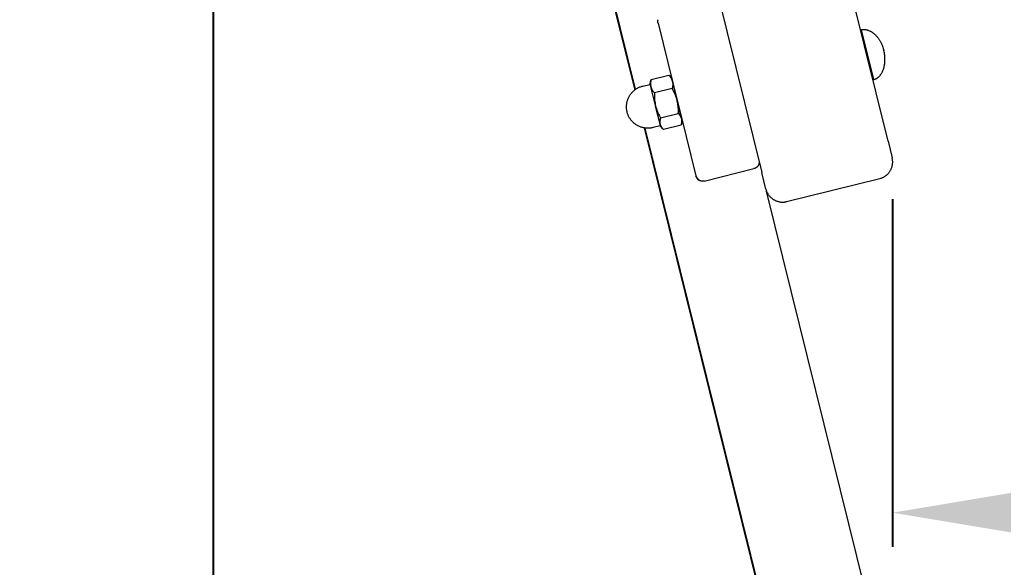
# Model space of a CAD drawing. Header units: millimetres. Extents: x -67 to 4862, y -244 to 3199.
# Drawn here: x 3796.5 to 4084, y 2816.1 to 2976.1 of the extents above; entities that cross this region are included whole.
import ezdxf

# ---------------------------------------------------------------- set-up
doc = ezdxf.new("R2010")
doc.units = ezdxf.units.MM
doc.layers.add('ZANO_R', color=7, linetype='Continuous', lineweight=0)
doc.layers.add('ZANO_W', color=1, linetype='Continuous', lineweight=0)
doc.styles.add('Arial', font='arial.ttf')
doc.styles.get("Standard").update_dxf_attribs({"font": 'ARIALUNI.TTF'})
doc.dimstyles.new('pl i ang', dxfattribs={"dimtxt": 50, "dimasz": 50, "dimexe": 1.25, "dimexo": 0.625, "dimgap": 10, "dimtad": 1, "dimtoh": 1, "dimtxsty": 'Standard', "dimcen": 2.5, "dimclrd": 1, "dimclre": 1, "dimclrt": 1, "dimadec": 0, "dimazin": 0, "dimtfac": 1, "dimtmove": 0, "dimatfit": 3, "dimfxl": 1, "dimarcsym": 1})

# ---------------------------------------------------------------- blocks, each defined once
blk = doc.blocks.new('*D388')
at = {"layer": 'ZANO_W', "color": 1, "lineweight": -2}
for p, q in [((3933.45, 3120.86), (3843.2, 3120.86)), ((3853.2, 2350.74), (3853.2, 3080.86)), ((3905.94, 2310.74), (3843.2, 2310.74))]:
    blk.add_line(p, q, dxfattribs=at)
at = {"layer": 'ZANO_W', "color": 1}
for points in [[(3859.87, 3080.86), (3846.53, 3080.86), (3853.2, 3120.86)], [(3846.53, 2350.74), (3859.87, 2350.74), (3853.2, 2310.74)]]:
    blk.add_solid(points, dxfattribs=at)
at = {"layer": 'ZANO_W', "color": 1, "insert": (3822.78, 2715.8), "char_height": 40, "attachment_point": 5, "rotation": 90, "style": 'Arial'}
blk.add_mtext('810', dxfattribs=at)
blk = doc.blocks.new('*D389')
at = {"layer": 'ZANO_W', "color": 1, "lineweight": -2}
for p, q in [((4051.57, 2923.68), (4051.57, 2822.06)), ((4494.79, 2692.2), (4494.79, 2842.06)), ((4091.57, 2832.06), (4454.79, 2832.06))]:
    blk.add_line(p, q, dxfattribs=at)
at = {"layer": 'ZANO_W', "color": 1}
for points in [[(4091.57, 2838.73), (4091.57, 2825.39), (4051.57, 2832.06)], [(4454.79, 2825.39), (4454.79, 2838.73), (4494.79, 2832.06)]]:
    blk.add_solid(points, dxfattribs=at)
at = {"layer": 'ZANO_W', "color": 1, "insert": (4273.18, 2862.5), "char_height": 40, "attachment_point": 5, "style": 'Arial'}
blk.add_mtext('443', dxfattribs=at)

msp = doc.modelspace()

# ---------------------------------------------------------------- linework, layer by layer
at = {"layer": 'ZANO_R'}
for p, q in [((4050.29, 2940.57), (4011.86, 3095.89)), ((3974.98, 3086.76), (4013.4, 2931.44)), ((3976.53, 2955.75), (3957.72, 3031.79)), ((3971.75, 2974.23), (3969.21, 2984.47)), ((3983.02, 2975.62), (3983.03, 2975.69)), ((3983.02, 2975.55), (3983.02, 2975.62)), ((3983.02, 2975.48), (3983.02, 2975.55)), ((3983.03, 2975.41), (3983.02, 2975.48)), ((3983.03, 2975.76), (3983.04, 2975.82)), ((3983.03, 2975.69), (3983.03, 2975.76)), ((3983.03, 2975.35), (3983.03, 2975.41)), ((3983.04, 2975.28), (3983.03, 2975.35)), ((3983.04, 2975.82), (3983.05, 2975.89)), ((3983.05, 2975.21), (3983.04, 2975.28)), ((3983.05, 2975.89), (3983.06, 2975.96)), ((3983.06, 2975.15), (3983.05, 2975.21)), ((3983.06, 2975.96), (3983.08, 2976.02)), ((3983.08, 2975.08), (3983.06, 2975.15)), ((3983.08, 2976.02), (3983.09, 2976.09)), ((3983.08, 2975.08), (3987.4, 2957.61)), ((3976.35, 2955.62), (3971.75, 2974.23)), ((4042.42, 2973.13), (4042.52, 2973.16)), ((4042.42, 2973.13), (4046.02, 2958.57)), ((4042.52, 2973.16), (4042.63, 2973.18)), ((4042.63, 2973.18), (4042.75, 2973.19)), ((4042.75, 2973.19), (4042.86, 2973.21)), ((4042.86, 2973.21), (4042.97, 2973.22)), ((4042.97, 2973.22), (4043.09, 2973.23)), ((4043.09, 2973.23), (4043.21, 2973.23)), ((4043.21, 2973.23), (4043.33, 2973.23)), ((4043.33, 2973.23), (4043.45, 2973.22)), ((4043.45, 2973.22), (4043.57, 2973.21)), ((4043.57, 2973.21), (4043.7, 2973.2)), ((4043.7, 2973.2), (4043.82, 2973.18)), ((4043.82, 2973.18), (4043.95, 2973.16)), ((4043.95, 2973.16), (4044.07, 2973.13)), ((4044.07, 2973.13), (4044.2, 2973.1)), ((4044.2, 2973.1), (4044.33, 2973.06)), ((4044.33, 2973.06), (4044.46, 2973.02)), ((4044.46, 2973.02), (4044.59, 2972.97)), ((4044.59, 2972.97), (4044.72, 2972.92)), ((4044.72, 2972.92), (4044.85, 2972.87)), ((4044.85, 2972.87), (4044.98, 2972.81)), ((4044.98, 2972.81), (4045.11, 2972.74)), ((4045.11, 2972.74), (4045.24, 2972.67)), ((4045.24, 2972.67), (4045.36, 2972.6)), ((4045.36, 2972.6), (4045.49, 2972.52)), ((4045.49, 2972.52), (4045.62, 2972.44)), ((4045.62, 2972.44), (4045.75, 2972.35)), ((4045.75, 2972.35), (4045.88, 2972.26)), ((4045.88, 2972.26), (4046, 2972.16)), ((4043.04, 2969.89), (4043.21, 2969.93)), ((4046, 2972.16), (4046.13, 2972.06)), ((4046.13, 2972.06), (4046.25, 2971.96)), ((4046.25, 2971.96), (4046.37, 2971.85)), ((4046.37, 2971.85), (4046.5, 2971.73)), ((4046.5, 2971.73), (4046.62, 2971.62)), ((4046.62, 2971.62), (4046.73, 2971.5)), ((4046.73, 2971.5), (4046.85, 2971.37)), ((4046.85, 2971.37), (4046.96, 2971.24)), ((4046.96, 2971.24), (4047.08, 2971.11)), ((4047.08, 2971.11), (4047.19, 2970.98)), ((4047.19, 2970.98), (4047.29, 2970.84)), ((4047.29, 2970.84), (4047.4, 2970.7)), ((4047.4, 2970.7), (4047.5, 2970.56)), ((4047.5, 2970.56), (4047.6, 2970.41)), ((4047.6, 2970.41), (4047.7, 2970.26)), ((4047.7, 2970.26), (4047.8, 2970.11)), ((4047.8, 2970.11), (4047.89, 2969.96)), ((4047.89, 2969.96), (4047.98, 2969.8)), ((4047.98, 2969.8), (4048.07, 2969.65)), ((4048.07, 2969.65), (4048.15, 2969.49)), ((4048.15, 2969.49), (4048.23, 2969.33)), ((4048.23, 2969.33), (4048.39, 2969.01)), ((4048.39, 2969.01), (4048.53, 2968.68)), ((4048.53, 2968.68), (4048.66, 2968.36)), ((4048.66, 2968.36), (4048.78, 2968.03)), ((4048.78, 2968.03), (4048.89, 2967.7)), ((4048.89, 2967.7), (4048.99, 2967.37)), ((4048.99, 2967.37), (4049.07, 2967.05)), ((4049.15, 2966.73), (4049.07, 2967.05)), ((4049.21, 2966.39), (4049.15, 2966.73)), ((4049.27, 2966.05), (4049.21, 2966.39)), ((4049.32, 2965.71), (4049.27, 2966.05)), ((4049.35, 2965.36), (4049.32, 2965.71)), ((4049.34, 2963.4), (4049.36, 2963.57)), ((4049.38, 2965), (4049.35, 2965.36)), ((4049.36, 2963.57), (4049.37, 2963.75)), ((4049.37, 2963.75), (4049.38, 2963.93)), ((4049.39, 2964.64), (4049.38, 2965)), ((4049.38, 2963.93), (4049.39, 2964.11)), ((4049.39, 2964.47), (4049.39, 2964.64)), ((4049.39, 2964.29), (4049.39, 2964.47)), ((4049.39, 2964.11), (4049.39, 2964.29)), ((4045.23, 2961.77), (4045.06, 2961.73)), ((4048.53, 2960.68), (4048.61, 2960.81)), ((4048.61, 2960.81), (4048.67, 2960.95)), ((4048.67, 2960.95), (4048.74, 2961.1)), ((4048.74, 2961.1), (4048.8, 2961.25)), ((4048.8, 2961.25), (4048.87, 2961.4)), ((4048.87, 2961.4), (4048.92, 2961.55)), ((4048.92, 2961.55), (4048.98, 2961.71)), ((4048.98, 2961.71), (4049.03, 2961.87)), ((4049.03, 2961.87), (4049.08, 2962.03)), ((4049.08, 2962.03), (4049.12, 2962.19)), ((4049.12, 2962.19), (4049.16, 2962.36)), ((4049.16, 2962.36), (4049.2, 2962.53)), ((4049.2, 2962.53), (4049.23, 2962.7)), ((4049.23, 2962.7), (4049.27, 2962.87)), ((4049.27, 2962.87), (4049.29, 2963.05)), ((4049.29, 2963.05), (4049.32, 2963.22)), ((4049.32, 2963.22), (4049.34, 2963.4)), ((3980.73, 2957.47), (3981, 2958.41)), ((3980.91, 2957.9), (3980.89, 2957.76)), ((3980.93, 2958.04), (3980.91, 2957.9)), ((3980.95, 2958.17), (3980.93, 2958.04)), ((3980.98, 2958.31), (3980.95, 2958.17)), ((3981.02, 2958.45), (3980.98, 2958.31)), ((3981, 2958.41), (3981.05, 2958.58)), ((3981.05, 2958.58), (3981.02, 2958.45)), ((3981.05, 2958.58), (3986.24, 2959.87)), ((3986.24, 2959.87), (3986.33, 2959.76)), ((3986.24, 2959.87), (3986.37, 2959.74)), ((3986.33, 2959.76), (3986.43, 2959.66)), ((3986.37, 2959.74), (3987.04, 2959.04)), ((3986.43, 2959.66), (3986.52, 2959.55)), ((3986.52, 2959.55), (3986.6, 2959.44)), ((3986.6, 2959.44), (3986.68, 2959.33)), ((3986.68, 2959.33), (3986.76, 2959.21)), ((3986.76, 2959.21), (3986.84, 2959.09)), ((3986.84, 2959.09), (3986.91, 2958.97)), ((3986.91, 2958.97), (3986.97, 2958.84)), ((3986.97, 2958.84), (3987.04, 2958.72)), ((3987.27, 2958.12), (3987.04, 2959.04)), ((3987.04, 2958.72), (3987.09, 2958.59)), ((3987.09, 2958.59), (3987.15, 2958.46)), ((3987.15, 2958.46), (3987.2, 2958.33)), ((3987.2, 2958.33), (3987.24, 2958.19)), ((3987.24, 2958.19), (3987.28, 2958.06)), ((3987.28, 2958.06), (3987.31, 2957.92)), ((3988.64, 2952.59), (3987.29, 2958.01)), ((3987.31, 2957.92), (3987.33, 2957.78)), ((4046.02, 2958.57), (4046.13, 2958.6)), ((4046.13, 2958.6), (4046.23, 2958.63)), ((4046.23, 2958.63), (4046.34, 2958.67)), ((4046.34, 2958.67), (4046.45, 2958.71)), ((4046.45, 2958.71), (4046.55, 2958.75)), ((4046.55, 2958.75), (4046.66, 2958.8)), ((4046.66, 2958.8), (4046.77, 2958.85)), ((4046.77, 2958.85), (4046.87, 2958.91)), ((4046.87, 2958.91), (4046.98, 2958.97)), ((4046.98, 2958.97), (4047.08, 2959.04)), ((4047.08, 2959.04), (4047.18, 2959.11)), ((4047.18, 2959.11), (4047.28, 2959.18)), ((4047.28, 2959.18), (4047.39, 2959.26)), ((4047.39, 2959.26), (4047.48, 2959.34)), ((4047.48, 2959.34), (4047.58, 2959.43)), ((4047.58, 2959.43), (4047.68, 2959.52)), ((4047.68, 2959.52), (4047.77, 2959.62)), ((4047.77, 2959.62), (4047.87, 2959.72)), ((4047.87, 2959.72), (4047.96, 2959.83)), ((4047.96, 2959.83), (4048.05, 2959.93)), ((4048.05, 2959.93), (4048.13, 2960.05)), ((4048.13, 2960.05), (4048.22, 2960.17)), ((4048.22, 2960.17), (4048.3, 2960.29)), ((4048.3, 2960.29), (4048.38, 2960.41)), ((4048.38, 2960.41), (4048.46, 2960.54)), ((4048.46, 2960.54), (4048.53, 2960.68)), ((3975.52, 2954.87), (3975.67, 2955.03)), ((3975.67, 2955.03), (3975.83, 2955.18)), ((3975.83, 2955.18), (3975.98, 2955.32)), ((3975.98, 2955.32), (3976.15, 2955.46)), ((3976.15, 2955.46), (3976.31, 2955.59)), ((3976.31, 2955.59), (3976.49, 2955.72)), ((3976.49, 2955.72), (3976.66, 2955.84)), ((3976.66, 2955.84), (3976.84, 2955.95)), ((3976.84, 2955.95), (3977.03, 2956.06)), ((3977.03, 2956.06), (3977.21, 2956.16)), ((3977.21, 2956.16), (3977.4, 2956.26)), ((3977.4, 2956.26), (3977.6, 2956.35)), ((3977.6, 2956.35), (3977.79, 2956.43)), ((3977.79, 2956.43), (3977.99, 2956.51)), ((3977.99, 2956.51), (3978.2, 2956.57)), ((3978.2, 2956.57), (3978.4, 2956.64)), ((3978.4, 2956.64), (3978.61, 2956.69)), ((3978.61, 2956.69), (3980.67, 2957.2)), ((3980.67, 2957.2), (3980.68, 2957.2)), ((3980.68, 2957.2), (3980.69, 2957.21)), ((3980.68, 2957.2), (3980.68, 2957.2)), ((3980.69, 2957.21), (3980.69, 2957.21)), ((3980.69, 2957.21), (3980.69, 2957.21)), ((3980.69, 2957.21), (3980.7, 2957.21)), ((3980.7, 2957.21), (3980.71, 2957.22)), ((3980.7, 2957.21), (3980.7, 2957.21)), ((3980.7, 2957.21), (3980.7, 2957.21)), ((3980.71, 2957.22), (3980.71, 2957.22)), ((3980.71, 2957.22), (3980.72, 2957.22)), ((3980.72, 2957.22), (3980.72, 2957.23)), ((3980.72, 2957.23), (3980.72, 2957.23)), ((3980.72, 2957.23), (3980.73, 2957.23)), ((3980.72, 2957.22), (3980.72, 2957.22)), ((3980.96, 2956.55), (3980.73, 2957.47)), ((3980.73, 2957.23), (3980.73, 2957.24)), ((3980.73, 2957.24), (3980.74, 2957.24)), ((3980.73, 2957.23), (3980.73, 2957.23)), ((3980.74, 2957.24), (3980.74, 2957.25)), ((3980.74, 2957.25), (3980.74, 2957.25)), ((3980.74, 2957.25), (3980.75, 2957.25)), ((3980.74, 2957.24), (3980.74, 2957.24)), ((3980.75, 2957.26), (3980.75, 2957.27)), ((3980.75, 2957.27), (3980.75, 2957.27)), ((3980.75, 2957.27), (3980.76, 2957.27)), ((3980.75, 2957.25), (3980.75, 2957.26)), ((3980.75, 2957.26), (3980.75, 2957.26)), ((3980.76, 2957.32), (3980.76, 2957.33)), ((3980.76, 2957.33), (3980.76, 2957.33)), ((3980.76, 2957.33), (3980.76, 2957.33)), ((3980.76, 2957.31), (3980.76, 2957.32)), ((3980.76, 2957.32), (3980.76, 2957.32)), ((3980.76, 2957.3), (3980.76, 2957.31)), ((3980.76, 2957.31), (3980.76, 2957.31)), ((3980.76, 2957.29), (3980.76, 2957.3)), ((3980.76, 2957.3), (3980.76, 2957.3)), ((3980.76, 2957.3), (3980.76, 2957.3)), ((3980.76, 2957.28), (3980.76, 2957.29)), ((3980.76, 2957.29), (3980.76, 2957.29)), ((3980.76, 2957.27), (3980.76, 2957.28)), ((3980.76, 2957.28), (3980.76, 2957.28)), ((3980.76, 2957.28), (3980.76, 2957.28)), ((3980.89, 2957.76), (3980.88, 2957.62)), ((3980.88, 2957.62), (3980.88, 2957.48)), ((3980.88, 2957.48), (3980.88, 2957.34)), ((3980.88, 2957.34), (3980.88, 2957.2)), ((3980.88, 2957.2), (3980.89, 2957.05)), ((3980.89, 2957.05), (3980.9, 2956.92)), ((3980.9, 2956.92), (3980.92, 2956.78)), ((3980.92, 2956.78), (3980.94, 2956.64)), ((3980.94, 2956.64), (3980.97, 2956.5)), ((3980.97, 2956.5), (3981.01, 2956.36)), ((3982.33, 2951.02), (3980.99, 2956.44)), ((3981.01, 2956.36), (3981.06, 2956.23)), ((3981.06, 2956.23), (3981.11, 2956.1)), ((3981.11, 2956.1), (3981.16, 2955.97)), ((3981.16, 2955.97), (3981.22, 2955.84)), ((3981.22, 2955.84), (3981.28, 2955.71)), ((3981.28, 2955.71), (3981.35, 2955.59)), ((3981.35, 2955.59), (3981.42, 2955.47)), ((3981.42, 2955.47), (3981.49, 2955.35)), ((3981.49, 2955.35), (3981.57, 2955.23)), ((3981.57, 2955.23), (3981.65, 2955.12)), ((3981.65, 2955.12), (3981.74, 2955.01)), ((3981.74, 2955.01), (3981.83, 2954.9)), ((3987.2, 2955.97), (3982.02, 2954.69)), ((3987.24, 2956.11), (3987.2, 2955.97)), ((3987.41, 2955.61), (3987.2, 2955.97)), ((3987.27, 2956.25), (3987.24, 2956.11)), ((3987.3, 2956.38), (3987.27, 2956.25)), ((3987.32, 2956.52), (3987.3, 2956.38)), ((3987.34, 2956.66), (3987.32, 2956.52)), ((3987.33, 2957.78), (3987.35, 2957.64)), ((3987.36, 2956.8), (3987.34, 2956.66)), ((3987.35, 2957.64), (3987.36, 2957.5)), ((3987.36, 2957.5), (3987.37, 2957.36)), ((3987.37, 2956.94), (3987.36, 2956.8)), ((3987.37, 2957.36), (3987.37, 2957.22)), ((3987.37, 2957.22), (3987.37, 2957.08)), ((3987.37, 2957.08), (3987.37, 2956.94)), ((3987.4, 2957.61), (3989.8, 2947.9)), ((3987.61, 2955.23), (3987.41, 2955.61)), ((3987.8, 2954.86), (3987.61, 2955.23)), ((3987.74, 2956.2), (3987.75, 2956.2)), ((3973.98, 2951.87), (3974.03, 2952.08)), ((3974.03, 2952.08), (3974.08, 2952.29)), ((3974.08, 2952.29), (3974.14, 2952.49)), ((3974.14, 2952.49), (3974.21, 2952.7)), ((3974.21, 2952.7), (3974.29, 2952.9)), ((3974.29, 2952.9), (3974.37, 2953.09)), ((3974.37, 2953.09), (3974.45, 2953.29)), ((3974.45, 2953.29), (3974.55, 2953.48)), ((3974.55, 2953.48), (3974.65, 2953.67)), ((3974.65, 2953.67), (3974.76, 2953.85)), ((3974.76, 2953.85), (3974.87, 2954.03)), ((3974.87, 2954.03), (3974.99, 2954.21)), ((3974.99, 2954.21), (3975.11, 2954.38)), ((3975.11, 2954.38), (3975.25, 2954.55)), ((3975.25, 2954.55), (3975.38, 2954.71)), ((3975.38, 2954.71), (3975.52, 2954.87)), ((3981.83, 2954.9), (3981.92, 2954.79)), ((3981.92, 2954.79), (3982.02, 2954.69)), ((3982.02, 2954.69), (3982, 2954.27)), ((3982, 2954.27), (3982, 2953.85)), ((3982, 2953.85), (3982.01, 2953.42)), ((3982.01, 2953.42), (3982.03, 2953)), ((3982.03, 2953), (3982.07, 2952.58)), ((3982.07, 2952.58), (3982.12, 2952.16)), ((3982.12, 2952.16), (3982.19, 2951.74)), ((3987.97, 2954.47), (3987.8, 2954.86)), ((3988.14, 2954.08), (3987.97, 2954.47)), ((3988.29, 2953.69), (3988.14, 2954.08)), ((3988.43, 2953.29), (3988.29, 2953.69)), ((3988.55, 2952.88), (3988.43, 2953.29)), ((3988.66, 2952.47), (3988.55, 2952.88)), ((3988.75, 2952.06), (3988.66, 2952.47)), ((3989.97, 2947.19), (3988.69, 2952.37)), ((3988.83, 2951.64), (3988.75, 2952.06)), ((3973.86, 2950.81), (3973.87, 2951.03)), ((3973.86, 2950.6), (3973.86, 2950.81)), ((3973.86, 2950.39), (3973.86, 2950.6)), ((3973.87, 2950.17), (3973.86, 2950.39)), ((3973.87, 2951.03), (3973.89, 2951.24)), ((3973.89, 2949.96), (3973.87, 2950.17)), ((3973.89, 2951.24), (3973.91, 2951.45)), ((3973.92, 2949.75), (3973.89, 2949.96)), ((3973.91, 2951.45), (3973.94, 2951.66)), ((3973.95, 2949.54), (3973.92, 2949.75)), ((3973.94, 2951.66), (3973.98, 2951.87)), ((3973.99, 2949.33), (3973.95, 2949.54)), ((3974.04, 2949.12), (3973.99, 2949.33)), ((3982.19, 2951.74), (3982.26, 2951.33)), ((3982.26, 2951.33), (3982.35, 2950.91)), ((3982.35, 2950.91), (3982.47, 2950.5)), ((3983.67, 2945.61), (3982.38, 2950.81)), ((3982.47, 2950.5), (3982.59, 2950.1)), ((3982.59, 2950.1), (3982.73, 2949.7)), ((3982.73, 2949.7), (3982.88, 2949.31)), ((3982.88, 2949.31), (3983.04, 2948.92)), ((3988.9, 2951.23), (3988.83, 2951.64)), ((3988.95, 2950.81), (3988.9, 2951.23)), ((3988.98, 2950.39), (3988.95, 2950.81)), ((3989.01, 2949.96), (3988.98, 2950.39)), ((3989.02, 2949.54), (3989.01, 2949.96)), ((3989.02, 2949.12), (3989.02, 2949.54)), ((3974.1, 2948.92), (3974.04, 2949.12)), ((3974.16, 2948.71), (3974.1, 2948.92)), ((3974.23, 2948.51), (3974.16, 2948.71)), ((3974.3, 2948.31), (3974.23, 2948.51)), ((3974.38, 2948.11), (3974.3, 2948.31)), ((3974.47, 2947.92), (3974.38, 2948.11)), ((3974.57, 2947.73), (3974.47, 2947.92)), ((3974.67, 2947.54), (3974.57, 2947.73)), ((3974.78, 2947.36), (3974.67, 2947.54)), ((3974.89, 2947.18), (3974.78, 2947.36)), ((3975.01, 2947), (3974.89, 2947.18)), ((3975.14, 2946.83), (3975.01, 2947)), ((3975.27, 2946.66), (3975.14, 2946.83)), ((3975.41, 2946.5), (3975.27, 2946.66)), ((3975.56, 2946.34), (3975.41, 2946.5)), ((3975.7, 2946.19), (3975.56, 2946.34)), ((3983.04, 2948.92), (3983.22, 2948.53)), ((3983.22, 2948.53), (3983.41, 2948.15)), ((3983.41, 2948.15), (3983.61, 2947.78)), ((3983.61, 2947.78), (3983.82, 2947.41)), ((3983.62, 2946.56), (3983.61, 2946.45)), ((3983.61, 2946.45), (3983.61, 2946.34)), ((3983.61, 2946.34), (3983.61, 2946.23)), ((3983.63, 2946.67), (3983.62, 2946.56)), ((3983.65, 2946.78), (3983.63, 2946.67)), ((3983.67, 2946.89), (3983.65, 2946.78)), ((3983.69, 2946.99), (3983.67, 2946.89)), ((3983.72, 2947.1), (3983.69, 2946.99)), ((3983.75, 2947.2), (3983.72, 2947.1)), ((3983.78, 2947.31), (3983.75, 2947.2)), ((3983.82, 2947.41), (3983.78, 2947.31)), ((3983.82, 2947.41), (3989, 2948.69)), ((3989, 2948.69), (3989.02, 2949.12)), ((3989.08, 2948.62), (3989, 2948.69)), ((3989.16, 2948.54), (3989.08, 2948.62)), ((3989.24, 2948.46), (3989.16, 2948.54)), ((3989.31, 2948.38), (3989.24, 2948.46)), ((3989.38, 2948.3), (3989.31, 2948.38)), ((3989.45, 2948.21), (3989.38, 2948.3)), ((3989.51, 2948.12), (3989.45, 2948.21)), ((3989.57, 2948.03), (3989.51, 2948.12)), ((3989.63, 2947.94), (3989.57, 2948.03)), ((3989.69, 2947.85), (3989.63, 2947.94)), ((3989.74, 2947.75), (3989.69, 2947.85)), ((3989.79, 2947.65), (3989.74, 2947.75)), ((3989.77, 2948.05), (3989.76, 2948.05)), ((3989.83, 2947.55), (3989.79, 2947.65)), ((3989.8, 2947.9), (3994.13, 2930.43)), ((3989.88, 2947.45), (3989.83, 2947.55)), ((3989.92, 2947.35), (3989.88, 2947.45)), ((3990.16, 2946.42), (3989.91, 2945.54)), ((3989.95, 2947.24), (3989.92, 2947.35)), ((3989.98, 2947.14), (3989.95, 2947.24)), ((3990, 2947.03), (3989.98, 2947.14)), ((3990.12, 2946.59), (3990, 2947.09)), ((3990.02, 2946.92), (3990, 2947.03)), ((3990.03, 2946.81), (3990.02, 2946.92)), ((3990.04, 2946.71), (3990.03, 2946.81)), ((3990.05, 2946.6), (3990.04, 2946.71)), ((3990.05, 2946.49), (3990.05, 2946.6)), ((3990.05, 2946.38), (3990.05, 2946.49)), ((3990.05, 2946.27), (3990.05, 2946.38)), ((3990.15, 2946.46), (3990.12, 2946.59)), ((3990.16, 2946.43), (3990.15, 2946.46)), ((3990.16, 2946.42), (3990.16, 2946.43)), ((3990.16, 2946.42), (3990.16, 2946.42)), ((3990.16, 2946.42), (3990.16, 2946.42)), ((3990.16, 2946.42), (3990.16, 2946.42)), ((3990.16, 2946.42), (3990.16, 2946.42)), ((3990.16, 2946.42), (3990.16, 2946.42)), ((3975.86, 2946.04), (3975.7, 2946.19)), ((3976.02, 2945.9), (3975.86, 2946.04)), ((3976.18, 2945.76), (3976.02, 2945.9)), ((3976.35, 2945.63), (3976.18, 2945.76)), ((3976.52, 2945.5), (3976.35, 2945.63)), ((3976.7, 2945.39), (3976.52, 2945.5)), ((3976.88, 2945.27), (3976.7, 2945.39)), ((3977.06, 2945.16), (3976.88, 2945.27)), ((3977.25, 2945.06), (3977.06, 2945.16)), ((3977.44, 2944.97), (3977.25, 2945.06)), ((3977.64, 2944.88), (3977.44, 2944.97)), ((3977.84, 2944.8), (3977.64, 2944.88)), ((3978.04, 2944.73), (3977.84, 2944.8)), ((3978.24, 2944.66), (3978.04, 2944.73)), ((3978.44, 2944.6), (3978.24, 2944.66)), ((3978.65, 2944.55), (3978.44, 2944.6)), ((3978.86, 2944.5), (3978.65, 2944.55)), ((3979.07, 2944.46), (3978.86, 2944.5)), ((3979.28, 2944.43), (3979.07, 2944.46)), ((4079.29, 2539.59), (3979.11, 2944.45)), ((3979.49, 2944.4), (3979.28, 2944.43)), ((4078.22, 2544.73), (3979.33, 2944.42)), ((3979.7, 2944.39), (3979.49, 2944.4)), ((3979.92, 2944.38), (3979.7, 2944.39)), ((3980.13, 2944.37), (3979.92, 2944.38)), ((3980.34, 2944.38), (3980.13, 2944.37)), ((3980.56, 2944.39), (3980.34, 2944.38)), ((3980.77, 2944.41), (3980.56, 2944.39)), ((3980.98, 2944.43), (3980.77, 2944.41)), ((3981.19, 2944.47), (3980.98, 2944.43)), ((3981.4, 2944.51), (3981.19, 2944.47)), ((3981.61, 2944.56), (3981.4, 2944.51)), ((3983.68, 2945.07), (3981.61, 2944.56)), ((3983.61, 2946.23), (3983.61, 2946.12)), ((3983.61, 2946.12), (3983.61, 2946.01)), ((3983.61, 2946.01), (3983.62, 2945.9)), ((3983.62, 2945.9), (3983.64, 2945.79)), ((3983.64, 2945.79), (3983.65, 2945.69)), ((3983.65, 2945.69), (3983.67, 2945.58)), ((3983.67, 2945.58), (3983.71, 2945.47)), ((3983.69, 2945.07), (3983.68, 2945.07)), ((3983.68, 2945.07), (3983.68, 2945.07)), ((3983.68, 2945.07), (3983.68, 2945.07)), ((3983.81, 2945.03), (3983.69, 2945.53)), ((3983.7, 2945.07), (3983.69, 2945.07)), ((3983.69, 2945.07), (3983.69, 2945.07)), ((3983.71, 2945.07), (3983.7, 2945.07)), ((3983.7, 2945.07), (3983.7, 2945.07)), ((3983.71, 2945.47), (3983.74, 2945.37)), ((3983.72, 2945.07), (3983.71, 2945.07)), ((3983.71, 2945.07), (3983.71, 2945.07)), ((3983.71, 2945.07), (3983.71, 2945.07)), ((3983.73, 2945.07), (3983.72, 2945.07)), ((3983.72, 2945.07), (3983.72, 2945.07)), ((3983.74, 2945.07), (3983.73, 2945.07)), ((3983.73, 2945.07), (3983.73, 2945.07)), ((3983.73, 2945.07), (3983.73, 2945.07)), ((3983.74, 2945.37), (3983.78, 2945.27)), ((3983.75, 2945.07), (3983.74, 2945.07)), ((3983.74, 2945.07), (3983.74, 2945.07)), ((3983.75, 2945.06), (3983.75, 2945.07)), ((3983.76, 2945.06), (3983.75, 2945.06)), ((3983.75, 2945.06), (3983.75, 2945.06)), ((3983.77, 2945.05), (3983.76, 2945.06)), ((3983.76, 2945.06), (3983.76, 2945.06)), ((3983.76, 2945.06), (3983.76, 2945.06)), ((3983.78, 2945.05), (3983.77, 2945.05)), ((3983.77, 2945.05), (3983.77, 2945.05)), ((3983.77, 2945.05), (3983.77, 2945.05)), ((3983.78, 2945.27), (3983.82, 2945.17)), ((3983.78, 2945.04), (3983.78, 2945.05)), ((3983.78, 2945.05), (3983.78, 2945.05)), ((3983.79, 2945.04), (3983.78, 2945.04)), ((3983.79, 2945.03), (3983.79, 2945.04)), ((3983.79, 2945.04), (3983.79, 2945.04)), ((3983.8, 2945.03), (3983.79, 2945.03)), ((3983.8, 2945.02), (3983.8, 2945.03)), ((3983.8, 2945.03), (3983.8, 2945.03)), ((3983.81, 2945.02), (3983.8, 2945.02)), ((3983.8, 2945.02), (3983.8, 2945.02)), ((3983.84, 2944.9), (3983.81, 2945.03)), ((3983.81, 2945.01), (3983.81, 2945.02)), ((3983.81, 2945), (3983.81, 2945.01)), ((3983.81, 2945.01), (3983.81, 2945.01)), ((3983.81, 2945.01), (3983.81, 2945.01)), ((3983.82, 2945), (3983.81, 2945)), ((3983.81, 2945), (3983.81, 2945)), ((3983.82, 2945.17), (3983.87, 2945.07)), ((3983.82, 2944.99), (3983.82, 2945)), ((3983.82, 2944.99), (3983.82, 2944.99)), ((3983.85, 2944.86), (3983.84, 2944.9)), ((3983.85, 2944.85), (3983.85, 2944.86)), ((3983.85, 2944.86), (3983.85, 2944.86)), ((3983.85, 2944.85), (3983.85, 2944.85)), ((3983.85, 2944.85), (3983.85, 2944.85)), ((3983.85, 2944.85), (3983.85, 2944.85)), ((3983.85, 2944.85), (3983.85, 2944.85)), ((3984.48, 2944.2), (3983.85, 2944.85)), ((3983.87, 2945.07), (3983.92, 2944.97)), ((3983.92, 2944.97), (3983.97, 2944.87)), ((3983.97, 2944.87), (3984.03, 2944.78)), ((3984.03, 2944.78), (3984.09, 2944.69)), ((3984.09, 2944.69), (3984.15, 2944.59)), ((3984.15, 2944.59), (3984.21, 2944.51)), ((3984.21, 2944.51), (3984.28, 2944.42)), ((3984.28, 2944.42), (3984.35, 2944.34)), ((3984.35, 2944.34), (3984.42, 2944.25)), ((3984.42, 2944.25), (3984.5, 2944.17)), ((3984.5, 2944.17), (3984.58, 2944.1)), ((3984.58, 2944.1), (3984.66, 2944.02)), ((3989.84, 2945.31), (3984.66, 2944.02)), ((3989.84, 2945.31), (3989.88, 2945.41)), ((3989.88, 2945.41), (3989.91, 2945.51)), ((3989.91, 2945.51), (3989.94, 2945.62)), ((3989.94, 2945.62), (3989.97, 2945.73)), ((3989.97, 2945.73), (3989.99, 2945.83)), ((3989.99, 2945.83), (3990.01, 2945.94)), ((3990.01, 2945.94), (3990.02, 2946.05)), ((3990.02, 2946.05), (3990.04, 2946.16)), ((3990.04, 2946.16), (3990.05, 2946.27)), ((4050.29, 2940.57), (4051.49, 2935.72)), ((4051.53, 2935.55), (4051.49, 2935.72)), ((4051.56, 2935.38), (4051.53, 2935.55)), ((4051.59, 2935.21), (4051.56, 2935.38)), ((4051.61, 2935.04), (4051.59, 2935.21)), ((4051.63, 2934.87), (4051.61, 2935.04)), ((4051.64, 2934.7), (4051.63, 2934.87)), ((3996.55, 2928.96), (4011.11, 2932.57)), ((4011.18, 2932.58), (4011.11, 2932.57)), ((4011.24, 2932.6), (4011.18, 2932.58)), ((4011.31, 2932.63), (4011.24, 2932.6)), ((4011.37, 2932.65), (4011.31, 2932.63)), ((4011.43, 2932.68), (4011.37, 2932.65)), ((4011.5, 2932.71), (4011.43, 2932.68)), ((4011.56, 2932.74), (4011.5, 2932.71)), ((4011.62, 2932.77), (4011.56, 2932.74)), ((4011.68, 2932.8), (4011.62, 2932.77)), ((4011.73, 2932.84), (4011.68, 2932.8)), ((4011.79, 2932.88), (4011.73, 2932.84)), ((4011.84, 2932.92), (4011.79, 2932.88)), ((4011.9, 2932.96), (4011.84, 2932.92)), ((4011.95, 2933.01), (4011.9, 2932.96)), ((4012, 2933.05), (4011.95, 2933.01)), ((4012.05, 2933.1), (4012, 2933.05)), ((4012.1, 2933.15), (4012.05, 2933.1)), ((4012.14, 2933.2), (4012.1, 2933.15)), ((4012.19, 2933.25), (4012.14, 2933.2)), ((4012.23, 2933.31), (4012.19, 2933.25)), ((4012.27, 2933.36), (4012.23, 2933.31)), ((4012.31, 2933.42), (4012.27, 2933.36)), ((4012.34, 2933.48), (4012.31, 2933.42)), ((4012.38, 2933.53), (4012.34, 2933.48)), ((4012.41, 2933.59), (4012.38, 2933.53)), ((4012.44, 2933.66), (4012.41, 2933.59)), ((4012.47, 2933.72), (4012.44, 2933.66)), ((4012.49, 2933.78), (4012.47, 2933.72)), ((4012.52, 2933.85), (4012.49, 2933.78)), ((4012.54, 2933.91), (4012.52, 2933.85)), ((4012.56, 2933.98), (4012.54, 2933.91)), ((4012.58, 2934.04), (4012.56, 2933.98)), ((4012.59, 2934.11), (4012.58, 2934.04)), ((4012.6, 2934.18), (4012.59, 2934.11)), ((4012.61, 2934.24), (4012.6, 2934.18)), ((4012.62, 2934.31), (4012.61, 2934.24)), ((4012.63, 2934.38), (4012.62, 2934.31)), ((4012.63, 2934.58), (4012.63, 2934.51)), ((4012.63, 2934.51), (4012.63, 2934.44)), ((4012.63, 2934.44), (4012.63, 2934.38)), ((4050.92, 2931.93), (4051.01, 2932.08)), ((4051.01, 2932.08), (4051.09, 2932.23)), ((4051.09, 2932.23), (4051.16, 2932.38)), ((4051.16, 2932.38), (4051.23, 2932.54)), ((4051.23, 2932.54), (4051.3, 2932.7)), ((4051.3, 2932.7), (4051.36, 2932.86)), ((4051.36, 2932.86), (4051.41, 2933.02)), ((4051.41, 2933.02), (4051.46, 2933.18)), ((4051.46, 2933.18), (4051.5, 2933.35)), ((4051.5, 2933.35), (4051.54, 2933.52)), ((4051.54, 2933.52), (4051.57, 2933.68)), ((4051.57, 2933.68), (4051.6, 2933.85)), ((4051.6, 2933.85), (4051.62, 2934.02)), ((4051.62, 2934.02), (4051.63, 2934.19)), ((4051.63, 2934.19), (4051.64, 2934.36)), ((4051.64, 2934.53), (4051.64, 2934.7)), ((4051.64, 2934.36), (4051.64, 2934.53)), ((3994.13, 2930.43), (3994.15, 2930.36)), ((3995.04, 2929.19), (3994.13, 2930.43)), ((3994.15, 2930.36), (3994.17, 2930.29)), ((3994.17, 2930.29), (3994.19, 2930.23)), ((3994.19, 2930.23), (3994.21, 2930.17)), ((3994.21, 2930.17), (3994.24, 2930.1)), ((3994.24, 2930.1), (3994.27, 2930.04)), ((3994.27, 2930.04), (3994.3, 2929.98)), ((3994.3, 2929.98), (3994.33, 2929.92)), ((3994.33, 2929.92), (3994.36, 2929.86)), ((3994.36, 2929.86), (3994.4, 2929.8)), ((3994.4, 2929.8), (3994.44, 2929.75)), ((3994.44, 2929.75), (3994.48, 2929.69)), ((3994.48, 2929.69), (3994.52, 2929.64)), ((3994.52, 2929.64), (3994.57, 2929.59)), ((3994.57, 2929.59), (3994.61, 2929.54)), ((3994.61, 2929.54), (3994.66, 2929.49)), ((3994.66, 2929.49), (3994.71, 2929.44)), ((3994.71, 2929.44), (3994.76, 2929.39)), ((3994.76, 2929.39), (3994.81, 2929.35)), ((3994.81, 2929.35), (3994.87, 2929.31)), ((3994.87, 2929.31), (3994.92, 2929.27)), ((3994.92, 2929.27), (3994.98, 2929.23)), ((3994.98, 2929.23), (3995.04, 2929.19)), ((3995.1, 2929.16), (3995.04, 2929.19)), ((3995.16, 2929.13), (3995.1, 2929.16)), ((3995.22, 2929.1), (3995.16, 2929.13)), ((3995.28, 2929.07), (3995.22, 2929.1)), ((3995.34, 2929.04), (3995.28, 2929.07)), ((4014.61, 2926.59), (4013.4, 2931.44)), ((4020.66, 2922.94), (4047.84, 2929.66)), ((4047.84, 2929.66), (4048.01, 2929.71)), ((4048.01, 2929.71), (4048.17, 2929.76)), ((4048.17, 2929.76), (4048.33, 2929.81)), ((4048.33, 2929.81), (4048.49, 2929.87)), ((4048.49, 2929.87), (4048.65, 2929.94)), ((4048.65, 2929.94), (4048.8, 2930.01)), ((4048.8, 2930.01), (4048.96, 2930.08)), ((4048.96, 2930.08), (4049.11, 2930.17)), ((4049.11, 2930.17), (4049.25, 2930.25)), ((4049.25, 2930.25), (4049.4, 2930.34)), ((4049.4, 2930.34), (4049.54, 2930.44)), ((4049.54, 2930.44), (4049.67, 2930.54)), ((4049.67, 2930.54), (4049.81, 2930.65)), ((4049.81, 2930.65), (4049.94, 2930.76)), ((4049.94, 2930.76), (4050.07, 2930.87)), ((4050.07, 2930.87), (4050.19, 2930.99)), ((4050.19, 2930.99), (4050.31, 2931.12)), ((4050.31, 2931.12), (4050.42, 2931.24)), ((4050.42, 2931.24), (4050.53, 2931.37)), ((4050.53, 2931.37), (4050.63, 2931.51)), ((4050.63, 2931.51), (4050.73, 2931.65)), ((4050.73, 2931.65), (4050.83, 2931.79)), ((4050.83, 2931.79), (4050.92, 2931.93)), ((3995.41, 2929.02), (3995.34, 2929.04)), ((3995.47, 2929), (3995.41, 2929.02)), ((3995.54, 2928.98), (3995.47, 2929)), ((3995.6, 2928.96), (3995.54, 2928.98)), ((3995.67, 2928.95), (3995.6, 2928.96)), ((3995.74, 2928.93), (3995.67, 2928.95)), ((3995.8, 2928.92), (3995.74, 2928.93)), ((3995.87, 2928.92), (3995.8, 2928.92)), ((3995.94, 2928.91), (3995.87, 2928.92)), ((3996.01, 2928.91), (3995.94, 2928.91)), ((3996.08, 2928.91), (3996.01, 2928.91)), ((3996.14, 2928.91), (3996.08, 2928.91)), ((3996.21, 2928.91), (3996.14, 2928.91)), ((3996.28, 2928.92), (3996.21, 2928.91)), ((3996.35, 2928.93), (3996.28, 2928.92)), ((3996.42, 2928.94), (3996.35, 2928.93)), ((3996.48, 2928.95), (3996.42, 2928.94)), ((3996.55, 2928.96), (3996.48, 2928.95)), ((4014.61, 2926.59), (4014.61, 2926.59)), ((4014.61, 2926.59), (4014.65, 2926.42)), ((4014.65, 2926.42), (4014.7, 2926.26)), ((4014.7, 2926.26), (4014.75, 2926.1)), ((4014.75, 2926.1), (4014.81, 2925.94)), ((4068.7, 2708.11), (4014.8, 2925.97)), ((4014.81, 2925.94), (4014.88, 2925.78)), ((4014.88, 2925.78), (4014.95, 2925.63)), ((4014.95, 2925.63), (4015.03, 2925.47)), ((4015.03, 2925.47), (4015.11, 2925.32)), ((4015.11, 2925.32), (4015.2, 2925.18)), ((4015.2, 2925.18), (4015.29, 2925.03)), ((4015.29, 2925.03), (4015.38, 2924.89)), ((4015.38, 2924.89), (4015.49, 2924.76)), ((4015.49, 2924.76), (4015.59, 2924.62)), ((4015.59, 2924.62), (4015.7, 2924.49)), ((4015.7, 2924.49), (4015.82, 2924.37)), ((4015.82, 2924.37), (4015.94, 2924.24)), ((4015.94, 2924.24), (4016.06, 2924.12)), ((4016.06, 2924.12), (4016.19, 2924.01)), ((4016.19, 2924.01), (4016.32, 2923.9)), ((4016.32, 2923.9), (4016.45, 2923.8)), ((4016.45, 2923.8), (4016.59, 2923.7)), ((4016.59, 2923.7), (4016.73, 2923.6)), ((4016.73, 2923.6), (4016.88, 2923.51)), ((4016.88, 2923.51), (4017.02, 2923.42)), ((4017.02, 2923.42), (4017.17, 2923.34)), ((4017.17, 2923.34), (4017.33, 2923.27)), ((4017.33, 2923.27), (4017.48, 2923.2)), ((4017.48, 2923.2), (4017.64, 2923.13)), ((4017.64, 2923.13), (4017.8, 2923.07)), ((4017.8, 2923.07), (4017.96, 2923.02)), ((4017.96, 2923.02), (4018.13, 2922.97)), ((4018.13, 2922.97), (4018.29, 2922.93)), ((4018.29, 2922.93), (4018.46, 2922.89)), ((4018.46, 2922.89), (4018.63, 2922.86)), ((4018.63, 2922.86), (4018.8, 2922.83)), ((4018.8, 2922.83), (4018.97, 2922.82)), ((4018.97, 2922.82), (4019.14, 2922.8)), ((4019.14, 2922.8), (4019.31, 2922.79)), ((4019.31, 2922.79), (4019.48, 2922.79)), ((4019.48, 2922.79), (4019.65, 2922.79)), ((4019.65, 2922.79), (4019.82, 2922.8)), ((4019.82, 2922.8), (4019.99, 2922.82)), ((4019.99, 2922.82), (4020.16, 2922.84)), ((4020.16, 2922.84), (4020.33, 2922.87)), ((4020.33, 2922.87), (4020.49, 2922.9)), ((4020.49, 2922.9), (4020.66, 2922.94))]:
    msp.add_line(p, q, dxfattribs=at)

# ---------------------------------------------------------------- dimensions: what is measured, and where the dimension line sits
at = {"layer": 'ZANO_W'}
dim = msp.add_linear_dim(base=(3853.2, 3120.86), p1=(3915.94, 2310.74), p2=(3943.45, 3120.86), angle=90, dimstyle='pl i ang', override={"dimtxt": 40, "dimasz": 40, "dimexe": 10, "dimexo": 10, "dimtoh": 0, "dimdec": 0, "dimtxsty": 'Arial', "dimtdec": 0, "dimtmove": 1}, dxfattribs=at)
dim.commit()
dim.dimension.update_dxf_attribs({"geometry": '*D388', "text_midpoint": (3822.78, 2715.8)})
dim = msp.add_linear_dim(base=(4494.79, 2832.06), p1=(4051.57, 2933.68), p2=(4494.79, 2682.2), dimstyle='pl i ang', override={"dimtxt": 40, "dimasz": 40, "dimexe": 10, "dimexo": 10, "dimtoh": 0, "dimdec": 0, "dimtxsty": 'Arial', "dimtdec": 0, "dimtmove": 1}, dxfattribs=at)
dim.commit()
dim.dimension.update_dxf_attribs({"geometry": '*D389', "text_midpoint": (4273.18, 2862.5)})

doc.saveas('drawing.dxf')
